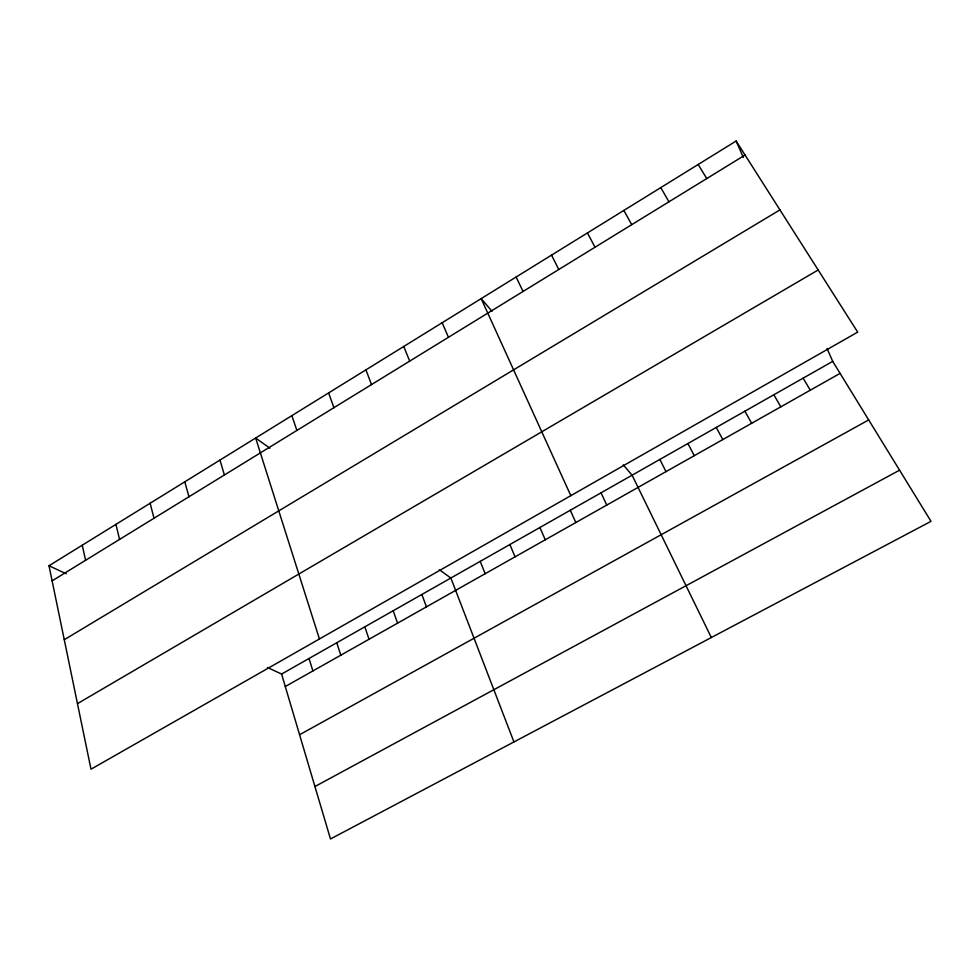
<?xml version="1.0" encoding="UTF-8"?>
<svg xmlns="http://www.w3.org/2000/svg" width="980" height="980" viewBox="0 0 980 980"><rect width="100%" height="100%" fill="white"/><g stroke="black" fill="none" stroke-linecap="round" stroke-linejoin="round"><path stroke-width="1.47" d="M49 565.754L736.139 141.022L857.684 332.122L90.993 769.202L49 565.754L66.211 573.766M52.111 580.858L745.045 155.036M64.264 639.707L779.945 209.892M77.457 703.652L818.165 269.978M267.491 667.49L281.591 674.056L832.706 361.375L827.059 348.488M285.29 686.527L840.081 373.38M299.574 734.743L868.684 419.93M314.935 786.524L899.567 470.18M269.892 448.215L255.657 438.011L319.431 638.972M439.236 569.662L450.874 578.016L513.937 741.946M491.997 311.26L481.18 298.606L570.826 495.66M623.28 464.863L632.1 475.19L711.321 637.527M832.706 361.375L931 521.336L330.481 838.978L281.591 674.056M698.189 164.481L706.739 178.568M803.122 378.158L810.289 390.199M660.753 187.609L668.973 201.782M773.857 394.756L780.815 406.835M744.91 411.184L751.648 423.287M623.856 210.418L631.72 224.665M716.258 427.439L722.799 439.567M587.449 232.922L594.995 247.242M687.911 443.524L694.257 455.688M659.859 459.436L666.008 471.625M551.544 255.119L558.772 269.5M516.129 277.009L523.038 291.464M601.022 492.83L606.767 505.068M570.287 510.262L575.836 522.536M736.139 141.022L743.306 157.388M539.919 527.497L545.26 539.784M442.176 322.726L448.448 337.304M509.894 544.525L515.039 556.848M403.748 346.467L409.689 361.118M480.225 561.369L485.161 573.704M365.908 369.864L371.53 384.577M421.865 594.48L426.435 606.853M328.606 392.919L333.923 407.68M393.176 610.748L397.574 623.145M364.817 626.845L369.031 639.254M291.868 415.63L296.879 430.441M336.765 642.758L340.807 655.191M309.031 658.499L312.889 670.945M219.973 460.073L224.408 474.982M184.791 481.817L188.956 496.774M150.124 503.242L154.007 518.249M115.934 524.374L119.56 539.417M82.234 545.211L85.603 560.278"/></g></svg>
